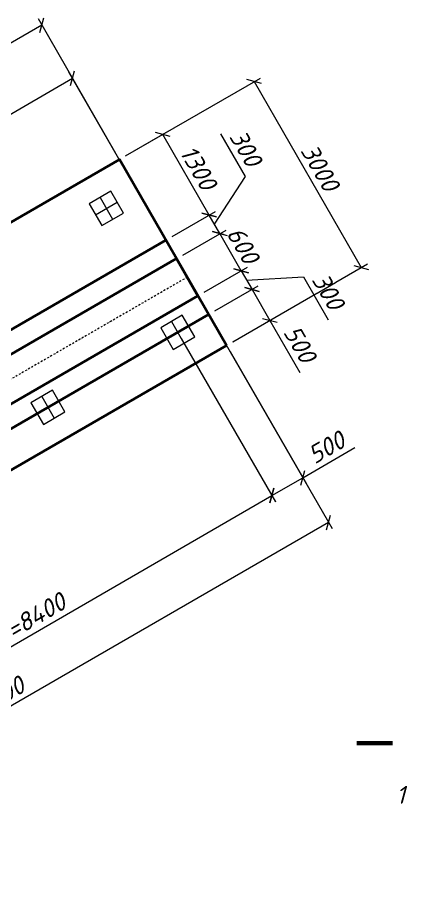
# Model space of a CAD drawing. Header units: millimetres. Extents: x 1725 to 53986, y 1481 to 48803.
# Drawn here: x 48531 to 53986, y 35724 to 48132 of the extents above; entities that cross this region are included whole.
import ezdxf

# ---------------------------------------------------------------- set-up
doc = ezdxf.new("R2010")
doc.units = ezdxf.units.MM
doc.linetypes.add('DASHDOT', pattern=[25.4, 12.7, -6.35, 0, -6.35])
doc.linetypes.add('DASHED', pattern=[19.05, 12.7, -6.35])
doc.layers.get('Defpoints').update_dxf_attribs({"color": 6})
for name, color, linetype, lineweight in [('$Выноски', 5, 'Continuous', 13), ('$Оси', 1, 'DASHDOT', 13), ('$Пунктир', 3, 'DASHED', 13), ('$Размеры', 5, 'Continuous', 13), ('$Слои конструкции', 7, 'Continuous', 35)]:
    doc.layers.add(name, color=color, linetype=linetype, lineweight=lineweight)
doc.styles.add('@ТРАНСПРОЕКТ', font='isocpeur.ttf', dxfattribs={"oblique": 15})
doc.dimstyles.new('@TN  1-100', dxfattribs={"dimscale": 100, "dimtxt": 2.5, "dimasz": 1.5, "dimexe": 0.7, "dimexo": 1, "dimgap": 0.5, "dimtad": 1, "dimdec": 0, "dimzin": 0, "dimdsep": 46, "dimtxsty": '@ТРАНСПРОЕКТ', "dimblk": 'OBLIQUE', "dimcen": 0, "dimclrd": 256, "dimclre": 256, "dimclrt": 256, "dimaunit": 1, "dimadec": 3, "dimazin": 0, "dimtfac": 1, "dimtdec": 0, "dimtofl": 0, "dimtmove": 0, "dimatfit": 3, "dimfxl": 1, "dimtolj": 1, "dimtzin": 0, "dimlwd": 13, "dimlwe": 13, "dimarcsym": 0})
doc.dimstyles.new('@TN  1-100$0', dxfattribs={"dimscale": 100, "dimtxt": 2.5, "dimasz": 1.5, "dimexe": 1, "dimexo": 1, "dimgap": 0.75, "dimtad": 1, "dimdec": 0, "dimzin": 0, "dimdsep": 46, "dimtxsty": '@ТРАНСПРОЕКТ', "dimblk": 'OBLIQUE', "dimcen": 0, "dimclrd": 5, "dimclre": 5, "dimclrt": 5, "dimaunit": 1, "dimadec": 3, "dimazin": 0, "dimtfac": 1, "dimtdec": 0, "dimtofl": 0, "dimtmove": 0, "dimatfit": 3, "dimfxl": 1, "dimtfill": 1, "dimtolj": 1, "dimtzin": 0, "dimlwd": 13, "dimlwe": 13, "dimarcsym": 0})

# ---------------------------------------------------------------- blocks, each defined once
blk = doc.blocks.new('A$C11282C60')
at = {"layer": '$Оси', "ltscale": 0.5}
for points in [[(0.175, 0.35), (0.175, 0)], [(0, 0.175), (0.35, 0.175)]]:
    blk.add_lwpolyline(points, dxfattribs=at)
at = {"layer": '$Пунктир', "ltscale": 0.5}
blk.add_lwpolyline([(0, 0), (0.35, 0), (0.35, 0.35), (0, 0.35)], close=True, dxfattribs=at)
blk = doc.blocks.new('A$C0AF07C0A')
at = {"layer": '$Оси', "ltscale": 2}
blk.add_lwpolyline([(8943, 6110), (0, 946)], dxfattribs=at)
at = {"layer": '$Слои конструкции'}
for points in [[(9493, 5157), (7993, 7755), (0, 3140), (0, 0), (561, 0), (9493, 5157)], [(0, 1639), (8643, 6629)], [(8793, 6370), (9093, 5850), (0, 600), (0, 1293), (8793, 6370)], [(0, 254), (9243, 5590)], [(866, 1100), (566, 1620)]]:
    blk.add_lwpolyline(points, dxfattribs=at)
at = {"color": 4, "xscale": 999.9999999999995, "yscale": 999.9999999999995, "zscale": 999.9999999999995, "rotation": 29.99999999983618}
for p in [(7746, 6833), (5928, 5783), (8746, 5101), (4109, 4733), (6928, 4051), (2290, 3683), (5109, 3001), (472, 2633), (3290, 1951), (1472, 901), (562, 376)]:
    blk.add_blockref('A$C11282C60', p, dxfattribs=at)
blk = doc.blocks.new('_Oblique')
at = {"color": 0, "linetype": 'ByBlock', "lineweight": -2}
blk.add_line((-0.5, -0.5), (0.5, 0.5), dxfattribs=at)
blk = doc.blocks.new('*D166')
at = {"layer": '$Размеры', "color": 5, "linetype": 'Continuous', "lineweight": 13, "transparency": 16777216}
blk.add_arc((41962, 38994), 4527, 360, 30, dxfattribs=at)
at = {"layer": 'Defpoints', "color": 0, "transparency": 16777216}
for p in [(51055, 44244), (46216, 40542), (41942, 38994), (41962, 38994), (50285, 38994)]:
    blk.add_point(p, dxfattribs=at)
at = {"layer": '$Размеры', "color": 5, "lineweight": 13, "transparency": 16777216, "xscale": 150, "yscale": 150, "zscale": 150}
for p, rotation in [((45883, 41258), 119.999999999999), ((46489, 38994), 269.9999999999999)]:
    blk.add_blockref('_Oblique', p, dxfattribs=dict(at, rotation=rotation))
at = {"layer": '$Размеры', "color": 5, "transparency": 16777216, "insert": (46619, 39807), "char_height": 250, "attachment_point": 5, "rotation": 279.9006, "style": '@ТРАНСПРОЕКТ', "bg_fill": 3, "box_fill_scale": 1.1, "bg_fill_color": 9, "bg_fill_true_color": 13158600, "bg_fill_transparency": 0}
blk.add_mtext('\\A1;30°', dxfattribs=at)
blk = doc.blocks.new('*D167')
at = {"layer": '$Слои конструкции', "color": 5, "linetype": 'Continuous', "lineweight": 13, "transparency": 16777216}
for p, q in [((50842, 44814), (51449, 45164)), ((51662, 44594), (51362, 45114)), ((51142, 44294), (51749, 44644))]:
    blk.add_line(p, q, dxfattribs=at)
at = {"layer": 'Defpoints', "color": 0, "transparency": 16777216}
for p in [(50755, 44764), (51055, 44244)]:
    blk.add_point(p, dxfattribs=at)
at = {"layer": '$Слои конструкции', "color": 5, "lineweight": 13, "transparency": 16777216, "xscale": 150, "yscale": 150, "zscale": 150}
for p, rotation in [((51362, 45114), 119.9999999999908), ((51662, 44594), 299.9999999999908)]:
    blk.add_blockref('_Oblique', p, dxfattribs=dict(at, rotation=rotation))
at = {"layer": '$Слои конструкции', "color": 5, "transparency": 16777216, "insert": (51685, 44954), "char_height": 250, "attachment_point": 5, "rotation": 300, "style": '@ТРАНСПРОЕКТ', "bg_fill": 3, "box_fill_scale": 1.1, "bg_fill_color": 9, "bg_fill_true_color": 13158600, "bg_fill_transparency": 0}
blk.add_mtext('\\A1;600', dxfattribs=at)
at = {"layer": 'Defpoints', "color": 0, "transparency": 16777216}
blk.add_point((51362, 45114), dxfattribs=at)
blk = doc.blocks.new('*D168')
at = {"layer": '$Слои конструкции', "color": 5, "linetype": 'Continuous', "lineweight": 13, "transparency": 16777216}
for p, q in [((51142, 44294), (51749, 44644)), ((51662, 44594), (51812, 44334)), ((51737, 44464), (52533, 44509)), ((52533, 44509), (52879, 43909)), ((51292, 44034), (51899, 44384))]:
    blk.add_line(p, q, dxfattribs=at)
at = {"layer": 'Defpoints', "color": 0, "transparency": 16777216}
for p in [(51812, 44334), (51055, 44244), (51205, 43984)]:
    blk.add_point(p, dxfattribs=at)
at = {"layer": '$Слои конструкции', "color": 5, "lineweight": 13, "transparency": 16777216, "xscale": 150, "yscale": 150, "zscale": 150}
for p, rotation in [((51662, 44594), 120.000121561409), ((51812, 44334), 300.000121561409)]:
    blk.add_blockref('_Oblique', p, dxfattribs=dict(at, rotation=rotation))
at = {"layer": '$Слои конструкции', "color": 5, "transparency": 16777216, "insert": (52879, 44309), "char_height": 250, "attachment_point": 5, "rotation": 300.0001, "style": '@ТРАНСПРОЕКТ', "bg_fill": 3, "box_fill_scale": 1.1, "bg_fill_color": 9, "bg_fill_true_color": 13158600, "bg_fill_transparency": 0}
blk.add_mtext('\\A1;300', dxfattribs=at)
blk = doc.blocks.new('*D169')
at = {"layer": '$Слои конструкции', "color": 5, "linetype": 'Continuous', "lineweight": 13, "transparency": 16777216}
for p, q in [((51292, 44034), (51899, 44384)), ((51812, 44334), (52062, 43901)), ((51542, 43601), (52149, 43951)), ((52062, 43901), (52483, 43172))]:
    blk.add_line(p, q, dxfattribs=at)
at = {"layer": 'Defpoints', "color": 0, "transparency": 16777216}
for p in [(51205, 43984), (52062, 43901), (51455, 43551)]:
    blk.add_point(p, dxfattribs=at)
at = {"layer": '$Слои конструкции', "color": 5, "lineweight": 13, "transparency": 16777216, "xscale": 150, "yscale": 150, "zscale": 150}
for p, rotation in [((51812, 44334), 120.0000000000098), ((52062, 43901), 300.0000000000099)]:
    blk.add_blockref('_Oblique', p, dxfattribs=dict(at, rotation=rotation))
at = {"layer": '$Слои конструкции', "color": 5, "transparency": 16777216, "insert": (52483, 43572), "char_height": 250, "attachment_point": 5, "rotation": 300, "style": '@ТРАНСПРОЕКТ', "bg_fill": 3, "box_fill_scale": 1.1, "bg_fill_color": 9, "bg_fill_true_color": 13158600, "bg_fill_transparency": 0}
blk.add_mtext('\\A1;500', dxfattribs=at)
blk = doc.blocks.new('*D170')
at = {"layer": '$Слои конструкции', "color": 5, "linetype": 'Continuous', "lineweight": 13, "transparency": 16777216}
for p, q in [((51723, 45911), (51377, 46510)), ((51287, 45244), (51723, 45911)), ((50692, 45073), (51299, 45424)), ((51362, 45114), (51212, 45374)), ((50842, 44814), (51449, 45164))]:
    blk.add_line(p, q, dxfattribs=at)
at = {"layer": 'Defpoints', "color": 0, "transparency": 16777216}
for p in [(51212, 45374), (50605, 45023), (50755, 44764)]:
    blk.add_point(p, dxfattribs=at)
at = {"layer": '$Слои конструкции', "color": 5, "lineweight": 13, "transparency": 16777216, "xscale": 150, "yscale": 150, "zscale": 150}
for p, rotation in [((51212, 45374), 119.9998784385592), ((51362, 45114), 299.9998784385592)]:
    blk.add_blockref('_Oblique', p, dxfattribs=dict(at, rotation=rotation))
at = {"layer": '$Слои конструкции', "color": 5, "transparency": 16777216, "insert": (51723, 46311), "char_height": 250, "attachment_point": 5, "rotation": 299.9999, "style": '@ТРАНСПРОЕКТ', "bg_fill": 3, "box_fill_scale": 1.1, "bg_fill_color": 9, "bg_fill_true_color": 13158600, "bg_fill_transparency": 0}
blk.add_mtext('\\A1;300', dxfattribs=at)
blk = doc.blocks.new('*D171')
at = {"layer": '$Слои конструкции', "color": 5, "linetype": 'Continuous', "lineweight": 13, "transparency": 16777216}
for p, q in [((50042, 46199), (50649, 46550)), ((51212, 45374), (50562, 46500)), ((50692, 45073), (51299, 45424))]:
    blk.add_line(p, q, dxfattribs=at)
at = {"layer": 'Defpoints', "color": 0, "transparency": 16777216}
for p in [(50562, 46500), (49955, 46149), (50605, 45023)]:
    blk.add_point(p, dxfattribs=at)
at = {"layer": '$Слои конструкции', "color": 5, "lineweight": 13, "transparency": 16777216, "xscale": 150, "yscale": 150, "zscale": 150}
for p, rotation in [((50562, 46500), 119.9999999999962), ((51212, 45374), 299.9999999999962)]:
    blk.add_blockref('_Oblique', p, dxfattribs=dict(at, rotation=rotation))
at = {"layer": '$Слои конструкции', "color": 5, "transparency": 16777216, "insert": (51060, 46037), "char_height": 250, "attachment_point": 5, "rotation": 300, "style": '@ТРАНСПРОЕКТ', "bg_fill": 3, "box_fill_scale": 1.1, "bg_fill_color": 9, "bg_fill_true_color": 13158600, "bg_fill_transparency": 0}
blk.add_mtext('\\A1;1300', dxfattribs=at)
blk = doc.blocks.new('*D172')
at = {"layer": '$Слои конструкции', "color": 5, "linetype": 'Continuous', "lineweight": 13, "transparency": 16777216}
for p, q in [((51105, 44157), (52934, 40989)), ((52884, 41076), (43791, 35826)), ((42012, 38907), (43841, 35739))]:
    blk.add_line(p, q, dxfattribs=at)
at = {"layer": 'Defpoints', "color": 0, "transparency": 16777216}
for p in [(51055, 44244), (41962, 38994), (43791, 35826)]:
    blk.add_point(p, dxfattribs=at)
at = {"layer": '$Слои конструкции', "color": 5, "lineweight": 13, "transparency": 16777216, "xscale": 150, "yscale": 150, "zscale": 150}
for p, rotation in [((52884, 41076), 29.99999999999917), ((43791, 35826), 209.9999999999991)]:
    blk.add_blockref('_Oblique', p, dxfattribs=dict(at, rotation=rotation))
at = {"layer": '$Слои конструкции', "color": 5, "transparency": 16777216, "insert": (48238, 38624), "char_height": 250, "attachment_point": 5, "rotation": 30, "style": '@ТРАНСПРОЕКТ', "bg_fill": 3, "box_fill_scale": 1.1, "bg_fill_color": 9, "bg_fill_true_color": 13158600, "bg_fill_transparency": 0}
blk.add_mtext('\\A1;10500', dxfattribs=at)
blk = doc.blocks.new('*D177')
at = {"layer": '$Слои конструкции', "color": 5, "linetype": 'Continuous', "lineweight": 13, "transparency": 16777216}
for p, q in [((50822, 43648), (52140, 41365)), ((44816, 37251), (52090, 41451)), ((43548, 39448), (44866, 37165))]:
    blk.add_line(p, q, dxfattribs=at)
at = {"layer": 'Defpoints', "color": 0, "transparency": 16777216}
for p in [(50772, 43734), (52090, 41451), (43498, 39534)]:
    blk.add_point(p, dxfattribs=at)
at = {"layer": '$Слои конструкции', "color": 5, "lineweight": 13, "transparency": 16777216, "xscale": 150, "yscale": 150, "zscale": 150}
for p, rotation in [((52090, 41451), 30.00000000009956), ((44816, 37251), 210.0000000000996)]:
    blk.add_blockref('_Oblique', p, dxfattribs=dict(at, rotation=rotation))
at = {"layer": '$Слои конструкции', "color": 5, "transparency": 16777216, "insert": (48353, 39525), "char_height": 250, "attachment_point": 5, "rotation": 30, "style": '@ТРАНСПРОЕКТ', "bg_fill": 3, "box_fill_scale": 1.1, "bg_fill_color": 9, "bg_fill_true_color": 13158600, "bg_fill_transparency": 0}
blk.add_mtext('\\A1;8*2100=8400', dxfattribs=at)
blk = doc.blocks.new('*D178')
at = {"layer": '$Слои конструкции', "color": 5, "linetype": 'Continuous', "lineweight": 13, "transparency": 16777216}
for p, q in [((51505, 43465), (52573, 41615)), ((51072, 43215), (52140, 41365)), ((52523, 41701), (53252, 42122)), ((52090, 41451), (52523, 41701))]:
    blk.add_line(p, q, dxfattribs=at)
at = {"layer": 'Defpoints', "color": 0, "transparency": 16777216}
for p in [(51455, 43551), (51022, 43301), (52523, 41701)]:
    blk.add_point(p, dxfattribs=at)
at = {"layer": '$Слои конструкции', "color": 5, "lineweight": 13, "transparency": 16777216, "xscale": 150, "yscale": 150, "zscale": 150}
for p, rotation in [((52523, 41701), 29.99999999972148), ((52090, 41451), 209.9999999997215)]:
    blk.add_blockref('_Oblique', p, dxfattribs=dict(at, rotation=rotation))
at = {"layer": '$Слои конструкции', "color": 5, "transparency": 16777216, "insert": (52853, 42123), "char_height": 250, "attachment_point": 5, "rotation": 30, "style": '@ТРАНСПРОЕКТ', "bg_fill": 3, "box_fill_scale": 1.1, "bg_fill_color": 9, "bg_fill_true_color": 13158600, "bg_fill_transparency": 0}
blk.add_mtext('\\A1;500', dxfattribs=at)
blk = doc.blocks.new('*D179')
at = {"layer": '$Слои конструкции', "color": 5, "linetype": 'Continuous', "lineweight": 13, "transparency": 16777216}
for p, q in [((50042, 46199), (51929, 47289)), ((51842, 47239), (53342, 44640)), ((51542, 43601), (53429, 44690))]:
    blk.add_line(p, q, dxfattribs=at)
at = {"layer": 'Defpoints', "color": 0, "transparency": 16777216}
for p in [(49955, 46149), (53342, 44640), (51455, 43551)]:
    blk.add_point(p, dxfattribs=at)
at = {"layer": '$Слои конструкции', "color": 5, "lineweight": 13, "transparency": 16777216, "xscale": 150, "yscale": 150, "zscale": 150}
for p, rotation in [((51842, 47239), 119.9999999999979), ((53342, 44640), 299.999999999998)]:
    blk.add_blockref('_Oblique', p, dxfattribs=dict(at, rotation=rotation))
at = {"layer": '$Слои конструкции', "color": 5, "transparency": 16777216, "insert": (52765, 46039), "char_height": 250, "attachment_point": 5, "rotation": 300, "style": '@ТРАНСПРОЕКТ', "bg_fill": 3, "box_fill_scale": 1.1, "bg_fill_color": 9, "bg_fill_true_color": 13158600, "bg_fill_transparency": 0}
blk.add_mtext('\\A1;3000', dxfattribs=at)
blk = doc.blocks.new('*D216')
at = {"layer": '$Слои конструкции', "color": 5, "linetype": 'Continuous', "lineweight": 13, "transparency": 16777216}
for p, q in [((48870, 48029), (40877, 43414)), ((49905, 46236), (48820, 48116)), ((41912, 41621), (40827, 43501))]:
    blk.add_line(p, q, dxfattribs=at)
at = {"layer": 'Defpoints', "color": 0, "transparency": 16777216}
for p in [(49955, 46149), (40877, 43414), (41962, 41534)]:
    blk.add_point(p, dxfattribs=at)
at = {"layer": '$Слои конструкции', "color": 5, "lineweight": 13, "transparency": 16777216, "xscale": 150, "yscale": 150, "zscale": 150}
for p, rotation in [((48870, 48029), 29.99999999999438), ((40877, 43414), 209.9999999999944)]:
    blk.add_blockref('_Oblique', p, dxfattribs=dict(at, rotation=rotation))
at = {"layer": '$Слои конструкции', "color": 5, "transparency": 16777216, "insert": (44773, 45895), "char_height": 250, "attachment_point": 5, "rotation": 30, "style": '@ТРАНСПРОЕКТ', "bg_fill": 3, "box_fill_scale": 1.1, "bg_fill_color": 9, "bg_fill_true_color": 13158600, "bg_fill_transparency": 0}
blk.add_mtext('\\A1;9230', dxfattribs=at)
blk = doc.blocks.new('*D218')
at = {"layer": '$Размеры', "color": 5, "linetype": 'Continuous', "lineweight": 13, "transparency": 16777216}
for p, q in [((46537, 45691), (49299, 47285)), ((50680, 44893), (49249, 47372)), ((47918, 43299), (46487, 45777))]:
    blk.add_line(p, q, dxfattribs=at)
at = {"layer": 'Defpoints', "color": 0, "transparency": 16777216}
for p in [(49299, 47285), (50730, 44807), (47968, 43212)]:
    blk.add_point(p, dxfattribs=at)
at = {"layer": '$Размеры', "color": 5, "lineweight": 13, "transparency": 16777216, "xscale": 150, "yscale": 150, "zscale": 150}
for p, rotation in [((49299, 47285), 30.00000000000012), ((46537, 45691), 210.0000000000001)]:
    blk.add_blockref('_Oblique', p, dxfattribs=dict(at, rotation=rotation))
at = {"layer": '$Размеры', "color": 5, "transparency": 16777216, "insert": (47818, 46661), "char_height": 250, "attachment_point": 5, "rotation": 30, "style": '@ТРАНСПРОЕКТ', "bg_fill": 3, "box_fill_scale": 1.1, "bg_fill_color": 9, "bg_fill_true_color": 13158600, "bg_fill_transparency": 0}
blk.add_mtext('\\A1;3189', dxfattribs=at)

msp = doc.modelspace()

# ---------------------------------------------------------------- linework, layer by layer
at = {"layer": '$Выноски'}
msp.add_lwpolyline([(53279.8, 37988.8, 60, 60, 0), (53779.8, 37988.8, 60, 60, 0), (53579.8, 37988.8, 0, 80, 0), (53579.8, 37588.8, 0, 0, 0), (53579.8, 36988.8, 0, 0, 0)], format="xyseb", dxfattribs=at)

# ---------------------------------------------------------------- block references
at = {"layer": '$Оси', "ltscale": 2}
msp.add_blockref('A$C0AF07C0A', (41962, 38393.9), dxfattribs=at)

# ---------------------------------------------------------------- texts
at = {"layer": '$Выноски', "style": '@ТРАНСПРОЕКТ', "oblique": 15}
msp.add_text('1', height=250, dxfattribs=at).set_placement((53829.8, 37142.8))

# ---------------------------------------------------------------- next in the draw order: dimensions: what is measured, and where the dimension line sits
at = {"layer": '$Размеры', "color": 1}
dim = msp.add_angular_dim_2l(base=(46216.4, 40542.4), line1=((41942, 38993.9), (50285, 38993.9)), line2=((51055.3, 44243.9), (41962, 38993.9)), dimstyle='@TN  1-100', override={"dimexe": 1, "dimgap": 0.75, "dimclrd": 5, "dimclre": 5, "dimclrt": 5, "dimadec": 0, "dimtfill": 1}, dxfattribs=at)
dim.commit()
dim.dimension.update_dxf_attribs({"geometry": '*D166', "text_midpoint": (46422, 39772.4), "dimtype": 162})

# ---------------------------------------------------------------- next in the draw order: dimensions: what is measured, and where the dimension line sits
at = {"layer": '$Слои конструкции'}
dim = msp.add_linear_dim(base=(51362.1, 45113.9), p1=(51055.3, 44243.9), p2=(50755.3, 44763.6), angle=120, dimstyle='@TN  1-100$0', dxfattribs=at)
dim.commit()
dim.dimension.update_dxf_attribs({"geometry": '*D167', "text_midpoint": (51512.1, 44854.1), "dimtype": 161})

# ---------------------------------------------------------------- next in the draw order: dimensions: what is measured, and where the dimension line sits
for base, p1, p2, angle, picture, middle in [((51212.1, 45373.7), (50755.3, 44763.6), (50605.3, 45023.4), 119.99988, '*D170', (51685.8, 45975.9)), ((51812.1, 44334.5), (51055.3, 44243.9), (51205.3, 43984.1), 300.00012, '*D168', (52570.4, 44443.6))]:
    dim = msp.add_linear_dim(base=base, p1=p1, p2=p2, angle=angle, dimstyle='@TN  1-100$0', override={"dimtmove": 1}, dxfattribs=at)
    dim.commit()
    dim.dimension.update_dxf_attribs({"geometry": picture, "text_midpoint": middle, "dimtype": 161})

# ---------------------------------------------------------------- next in the draw order: dimensions: what is measured, and where the dimension line sits
for p1, p2, distance, picture, middle in [((50605.3, 45023.4), (49955.3, 46149.2), -700.7, '*D171', (51060.3, 46036.6)), ((51205.3, 43984.1), (51455.3, 43551.1), 700.7, '*D169', (52483.3, 43571.9))]:
    dim = msp.add_aligned_dim(p1=p1, p2=p2, distance=distance, dimstyle='@TN  1-100$0', dxfattribs=at)
    dim.commit()
    dim.dimension.update_dxf_attribs({"geometry": picture, "text_midpoint": middle})

# ---------------------------------------------------------------- next in the draw order: dimensions: what is measured, and where the dimension line sits
dim = msp.add_aligned_dim(p1=(51055.3, 44243.9), p2=(41962, 38993.9), distance=3657.9, dimstyle='@TN  1-100$0', dxfattribs=at)
dim.commit()
dim.dimension.update_dxf_attribs({"geometry": '*D172', "text_midpoint": (48237.6, 38624.3)})

# ---------------------------------------------------------------- next in the draw order: dimensions: what is measured, and where the dimension line sits
dim = msp.add_aligned_dim(p1=(43497.7, 39534.1), p2=(50772.3, 43734.1), distance=-2635.8, text='8*2100=<>', dimstyle='@TN  1-100$0', dxfattribs=at)
dim.commit()
dim.dimension.update_dxf_attribs({"geometry": '*D177', "text_midpoint": (48352.9, 39524.7)})

# ---------------------------------------------------------------- next in the draw order: dimensions: what is measured, and where the dimension line sits
dim = msp.add_aligned_dim(p1=(51022.3, 43301.1), p2=(51455.3, 43551.1), distance=-2135.8, dimstyle='@TN  1-100$0', dxfattribs=at)
dim.commit()
dim.dimension.update_dxf_attribs({"geometry": '*D178', "text_midpoint": (52852.7, 42122.7)})

# ---------------------------------------------------------------- next in the draw order: dimensions: what is measured, and where the dimension line sits
dim = msp.add_aligned_dim(p1=(49955.3, 46149.2), p2=(51455.3, 43551.1), distance=2178.7, dimstyle='@TN  1-100$0', dxfattribs=at)
dim.commit()
dim.dimension.update_dxf_attribs({"geometry": '*D179', "text_midpoint": (52765.3, 46039.5)})

# ---------------------------------------------------------------- next in the draw order: dimensions: what is measured, and where the dimension line sits
dim = msp.add_aligned_dim(p1=(49955.3, 46149.2), p2=(41962, 41534.3), distance=-2170.9, dimstyle='@TN  1-100$0', dxfattribs=at)
dim.commit()
dim.dimension.update_dxf_attribs({"geometry": '*D216', "text_midpoint": (44773.2, 45895)})

# ---------------------------------------------------------------- next in the draw order: dimensions: what is measured, and where the dimension line sits
at = {"layer": '$Размеры'}
dim = msp.add_aligned_dim(p1=(47968.3, 43212.3), p2=(50730.3, 44806.9), distance=2861.8, dimstyle='@TN  1-100$0', dxfattribs=at)
dim.commit()
dim.dimension.update_dxf_attribs({"geometry": '*D218', "text_midpoint": (47818.4, 46661.1)})

doc.saveas('drawing.dxf')
